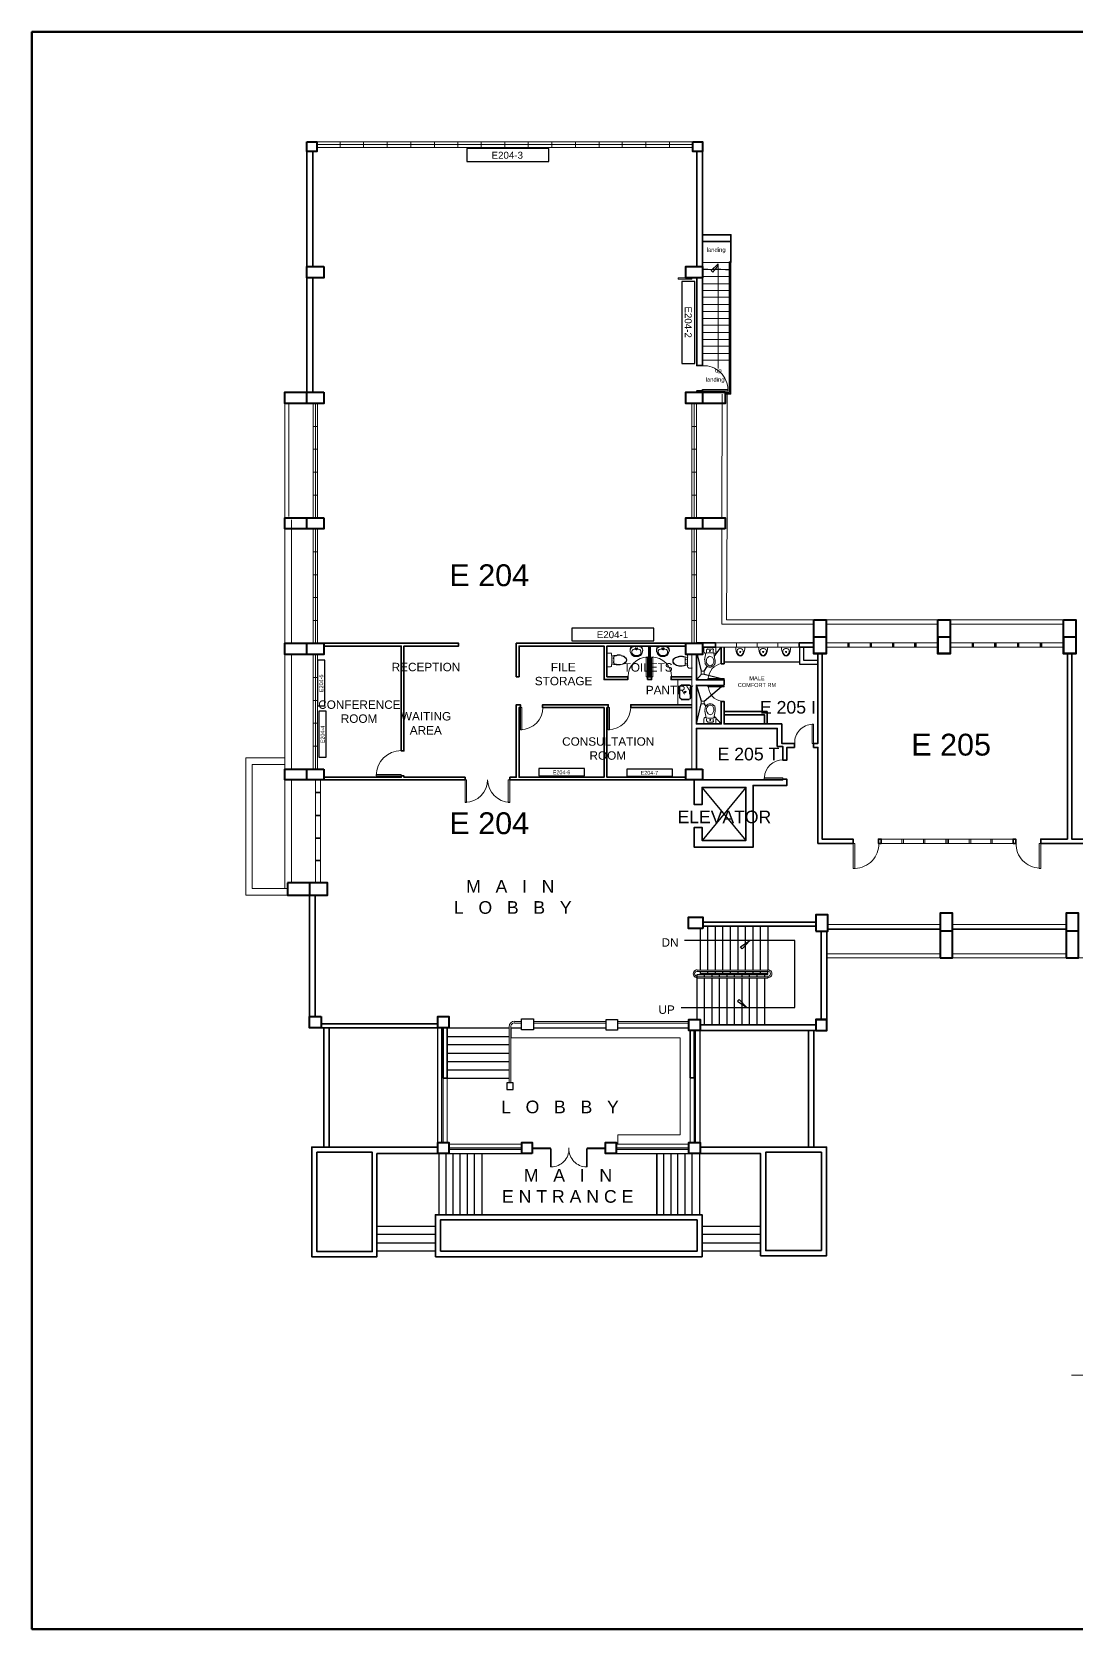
# Model space of a CAD drawing. Header units: inches. Extents: x 0 to 68.7, y 1.4 to 47.2.
# Drawn here: x 0 to 29.93, y 1.39 to 47.18 of the extents above; entities that cross this region are included whole.
import ezdxf

# ---------------------------------------------------------------- set-up
doc = ezdxf.new("R2010")
doc.units = ezdxf.units.IN
doc.header["$MEASUREMENT"] = 0
for name, color, linetype in [('PDF_0', 7, 'Continuous'), ('PDF_boundaries', 5, 'Continuous'), ('PDF_canopy', 6, 'Continuous'), ('PDF_column', 7, 'Continuous'), ('PDF_furniture', 1, 'Continuous'), ('PDF_furnitures', 1, 'Continuous'), ('PDF_PEN01', 1, 'Continuous'), ('PDF_PEN08', 6, 'Continuous'), ('PDF_text', 7, 'Continuous'), ('PDF_walls', 3, 'Continuous')]:
    doc.layers.add(name, color=color, linetype=linetype)
for name, color, linetype, true_color in [('PDF_dim', 7, 'Continuous', 0x767676), ('PDF_doors', 7, 'Continuous', 0xdda500), ('PDF_doorwin swing', 7, 'Continuous', 0x95954a), ('PDF_hatch', 9, 'Continuous', 0x808080), ('PDF_HATCH1', 7, 'Continuous', 0x545454), ('PDF_window', 7, 'Continuous', 0xdda500), ('PDF_WINDOW&DOOR', 7, 'Continuous', 0xdda500)]:
    doc.layers.add(name, color=color, linetype=linetype, true_color=true_color)
doc.styles.add('PDF ArialMT', font='arial.ttf')
doc.styles.get("Standard").update_dxf_attribs({"font": 'arial.ttf'})

msp = doc.modelspace()

# ---------------------------------------------------------------- linework, layer by layer
for p, q in [((14.816, 43.838), (12.463, 43.838)), ((12.463, 43.838), (12.463, 43.468)), ((14.816, 43.468), (14.816, 43.838)), ((12.463, 43.468), (14.816, 43.468)), ((19.005, 40.025), (18.634, 40.025)), ((18.634, 40.025), (18.634, 37.672)), ((19.005, 37.672), (19.005, 40.025)), ((18.634, 37.672), (19.005, 37.672)), ((17.831, 30.092), (15.479, 30.092)), ((15.479, 30.092), (15.479, 29.721)), ((17.831, 29.721), (17.831, 30.092)), ((15.479, 29.721), (17.831, 29.721)), ((8.187, 29.17), (8.187, 27.859)), ((8.393, 29.17), (8.187, 29.17)), ((8.393, 27.859), (8.393, 29.17)), ((8.187, 27.859), (8.393, 27.859)), ((8.225, 27.703), (8.225, 26.391)), ((8.432, 27.703), (8.225, 27.703)), ((8.432, 26.391), (8.432, 27.703)), ((8.225, 26.391), (8.432, 26.391)), ((15.844, 26.059), (14.532, 26.059)), ((14.532, 26.059), (14.532, 25.853)), ((14.532, 25.853), (15.844, 25.853)), ((15.844, 25.853), (15.844, 26.059)), ((18.364, 26.047), (17.052, 26.047)), ((17.052, 26.047), (17.052, 25.84)), ((17.052, 25.84), (18.364, 25.84)), ((18.364, 25.84), (18.364, 26.047))]:
    msp.add_line(p, q)
at = {"layer": 'PDF_0', "lineweight": 25}
for points in [[(19.067, 29.329), (19.184, 28.85)], [(19.556, 29.271), (19.762, 29.545)], [(22.004, 29.545), (22.004, 29.055), (22.533, 29.055)], [(22.122, 29.545), (22.122, 29.173), (22.533, 29.173)], [(19.272, 28.85), (19.36, 28.987)], [(19.84, 29.124), (22.004, 29.124)], [(19.194, 28.771), (19.047, 28.605)], [(19.194, 27.998), (19.047, 28.458)], [(19.272, 28.771), (19.772, 28.644)], [(19.272, 27.998), (19.772, 28.419)], [(19.047, 27.342), (19.184, 27.919)], [(19.272, 27.919), (19.321, 27.841)], [(19.556, 27.567), (19.762, 27.342)], [(20.467, 25.52), (19.213, 24.002)], [(19.213, 25.51), (20.467, 24.002)], [(19.37, 21.544), (19.37, 20.281)], [(19.586, 21.544), (19.586, 20.281)], [(19.801, 21.544), (19.801, 20.281)], [(20.016, 21.544), (20.016, 20.281)], [(20.232, 21.544), (20.232, 20.281)], [(20.447, 21.544), (20.447, 20.281)], [(20.663, 21.544), (20.663, 20.281)], [(20.878, 21.544), (20.878, 20.281)], [(21.094, 21.544), (21.094, 20.281)], [(18.616, 19.213), (20.496, 19.213), (20.271, 19.439), (20.222, 19.39), (20.496, 19.213), (21.867, 19.213), (21.867, 21.133), (20.584, 21.133), (18.704, 21.133)], [(19.155, 21.466), (19.155, 20.281)], [(19.067, 18.871), (19.067, 20.095), (19.067, 20.154), (21.094, 20.154), (21.094, 20.242)], [(19.155, 20.242), (19.155, 20.154)], [(19.155, 20.193), (21.094, 20.193)], [(19.282, 20.095), (19.282, 20.154)], [(19.37, 20.242), (19.37, 20.193)], [(19.497, 20.095), (19.497, 20.154)], [(19.586, 20.242), (19.586, 20.193)], [(19.713, 20.095), (19.713, 20.154)], [(19.801, 20.242), (19.801, 20.193)], [(19.928, 20.095), (19.928, 20.154)], [(20.016, 20.242), (20.016, 20.193)], [(20.144, 20.095), (20.144, 20.154)], [(20.232, 20.242), (20.232, 20.193)], [(20.359, 20.095), (20.359, 20.154)], [(20.447, 20.242), (20.447, 20.193)], [(20.575, 20.095), (20.575, 20.154)], [(20.663, 20.242), (20.663, 20.193)], [(20.79, 20.095), (20.79, 20.154)], [(20.878, 20.242), (20.878, 20.193)], [(21.006, 20.095), (21.006, 20.154)], [(19.282, 18.714), (19.282, 20.056)], [(19.497, 18.714), (19.497, 20.056)], [(19.713, 18.714), (19.713, 20.056)], [(19.928, 18.714), (19.928, 20.056)], [(20.144, 18.714), (20.144, 20.056)], [(20.359, 18.714), (20.359, 20.056)], [(20.575, 18.714), (20.575, 20.056)], [(20.79, 18.714), (20.79, 20.056)], [(21.006, 18.714), (21.006, 20.056)], [(11.634, 15.345), (11.634, 18.626)], [(11.751, 15.345), (11.751, 18.626)], [(11.908, 18.381), (13.681, 18.381)], [(11.947, 18.626), (13.681, 18.626)], [(13.73, 18.626), (14.033, 18.626)], [(14.376, 18.626), (16.462, 18.626)], [(16.785, 18.626), (18.832, 18.626)], [(19.027, 15.345), (19.027, 18.548)], [(19.155, 15.345), (19.155, 18.548)], [(11.908, 18.146), (13.681, 18.146)], [(11.908, 17.901), (13.681, 17.901)], [(11.908, 17.666), (13.681, 17.666)], [(11.908, 17.421), (13.681, 17.421)], [(11.908, 17.186), (13.681, 17.186)], [(11.957, 15.149), (14.043, 15.149)], [(16.746, 15.149), (18.832, 15.149)], [(11.673, 13.269), (11.673, 15.022)], [(11.879, 13.269), (11.879, 15.022)], [(11.957, 15.022), (14.043, 15.022)], [(12.075, 13.269), (12.075, 15.022)], [(12.28, 13.269), (12.28, 15.022)], [(12.486, 13.269), (12.486, 15.022)], [(12.691, 13.269), (12.691, 15.022)], [(12.897, 15.022), (12.897, 13.269)], [(16.746, 15.022), (18.832, 15.022)], [(18.117, 13.269), (18.117, 15.022)], [(18.322, 13.269), (18.322, 15.022)], [(18.518, 13.269), (18.518, 15.022)], [(18.724, 13.269), (18.724, 15.022)], [(18.929, 13.269), (18.929, 15.022)], [(19.135, 15.022), (19.135, 13.269)], [(11.565, 12.936), (9.891, 12.936)], [(20.888, 12.936), (19.213, 12.936)], [(11.565, 12.701), (9.891, 12.701)], [(11.565, 12.456), (9.891, 12.456)], [(20.888, 12.701), (19.213, 12.701)], [(20.888, 12.456), (19.213, 12.456)], [(11.565, 12.221), (9.891, 12.221)], [(20.888, 12.221), (19.213, 12.221)]]:
    msp.add_lwpolyline(points, dxfattribs=at)
for points in [[(20.584, 21.133), (20.359, 20.898), (20.31, 20.947)], [(14.376, 18.567), (14.033, 18.567), (14.033, 18.89), (14.376, 18.89)], [(16.785, 18.871), (16.785, 18.557), (16.462, 18.557), (16.462, 18.871)], [(13.612, 16.863), (13.798, 16.863), (13.798, 17.049), (13.612, 17.049)], [(17.911, 15.022), (17.911, 13.269)]]:
    msp.add_lwpolyline(points, close=True, dxfattribs=at)
at = {"layer": 'PDF_0', "lineweight": 0}
for points in [[(11.879, 13.269), (11.879, 13.269)], [(12.075, 13.269), (12.075, 13.269)], [(12.28, 13.269), (12.28, 13.269)], [(12.486, 13.269), (12.486, 13.269)], [(12.691, 13.269), (12.691, 13.269)]]:
    msp.add_lwpolyline(points, dxfattribs=at)
at = {"layer": 'PDF_boundaries', "lineweight": 25}
msp.add_lwpolyline([(20.036, 37.771), (20.036, 40.572)], dxfattribs=at)
at = {"layer": 'PDF_canopy', "lineweight": 13}
msp.add_lwpolyline([(7.766, 22.435), (7.433, 22.435)], dxfattribs=at)
at = {"layer": 'PDF_column', "lineweight": 40}
for points in [[(7.883, 44.028), (8.167, 44.028), (8.167, 43.754), (7.883, 43.754)], [(18.949, 44.028), (19.223, 44.028), (19.223, 43.754), (18.949, 43.754)], [(8.363, 40.454), (8.363, 40.131), (7.883, 40.131), (7.883, 40.454)], [(19.223, 40.454), (19.223, 40.131), (18.743, 40.131), (18.743, 40.454)], [(19.223, 40.454), (19.223, 40.131), (18.743, 40.131), (18.743, 40.454)], [(8.363, 36.85), (8.363, 36.527), (7.247, 36.527), (7.247, 36.85)], [(8.363, 36.85), (8.363, 36.527), (7.883, 36.527), (7.883, 36.85)], [(19.223, 36.85), (19.223, 36.527), (18.743, 36.527), (18.743, 36.85)], [(19.87, 36.85), (19.87, 36.527), (18.743, 36.527), (18.743, 36.85)], [(19.87, 36.85), (19.87, 36.527), (18.743, 36.527), (18.743, 36.85)], [(19.223, 36.85), (19.223, 36.527), (18.743, 36.527), (18.743, 36.85)], [(8.363, 33.247), (8.363, 32.933), (7.247, 32.933), (7.247, 33.247)], [(8.363, 33.247), (8.363, 32.933), (7.883, 32.933), (7.883, 33.247)], [(19.223, 33.247), (19.223, 32.933), (18.743, 32.933), (18.743, 33.247)], [(19.87, 32.933), (18.743, 32.933), (18.743, 33.247), (19.87, 33.247)], [(22.416, 30.328), (22.768, 30.328), (22.768, 29.349), (22.416, 29.349)], [(25.971, 30.328), (26.323, 30.328), (26.323, 29.349), (25.971, 29.349)], [(29.574, 30.328), (29.927, 30.328), (29.927, 29.349), (29.574, 29.349)], [(22.416, 29.839), (22.768, 29.839), (22.768, 29.359), (22.416, 29.359)], [(25.971, 29.839), (26.323, 29.839), (26.323, 29.359), (25.971, 29.359)], [(29.574, 29.839), (29.927, 29.839), (29.927, 29.359), (29.574, 29.359)], [(8.363, 29.653), (8.363, 29.329), (7.247, 29.329), (7.247, 29.653)], [(8.363, 29.653), (8.363, 29.329), (7.883, 29.329), (7.883, 29.653)], [(19.223, 29.653), (19.223, 29.329), (18.743, 29.329), (18.743, 29.653)], [(8.363, 26.049), (8.363, 25.735), (7.247, 25.735), (7.247, 26.049)], [(8.363, 26.049), (8.363, 25.735), (7.883, 25.735), (7.883, 26.049)], [(19.223, 26.049), (19.223, 25.735), (18.743, 25.735), (18.743, 26.049)], [(7.325, 22.788), (7.325, 22.435), (8.471, 22.435), (8.471, 22.788)], [(7.952, 22.435), (8.471, 22.435), (8.471, 22.788), (7.952, 22.788)], [(19.233, 21.476), (18.822, 21.476), (18.822, 21.799), (19.233, 21.799)], [(22.474, 21.397), (22.817, 21.397), (22.817, 21.867), (22.474, 21.867)], [(26.039, 20.633), (26.392, 20.633), (26.392, 21.916), (26.039, 21.916)], [(29.653, 20.633), (30.005, 20.633), (30.005, 21.916), (29.653, 21.916)], [(8.295, 18.949), (8.295, 18.626), (7.952, 18.626), (7.952, 18.949)], [(11.634, 18.949), (11.947, 18.949), (11.947, 18.626), (11.634, 18.626)], [(11.634, 18.626), (11.634, 18.949), (11.947, 18.949), (11.947, 18.626)], [(18.832, 18.871), (19.155, 18.871), (19.155, 18.548), (18.832, 18.548)], [(22.474, 18.548), (22.788, 18.548), (22.788, 18.871), (22.474, 18.871)], [(11.634, 15.022), (11.634, 15.345), (11.947, 15.345), (11.947, 15.022)], [(14.337, 15.022), (14.043, 15.022), (14.043, 15.345), (14.337, 15.345)], [(16.746, 15.022), (16.442, 15.022), (16.442, 15.345), (16.746, 15.345)], [(18.832, 15.022), (18.832, 15.345), (19.155, 15.345), (19.155, 15.022)]]:
    msp.add_lwpolyline(points, close=True, dxfattribs=at)
for points in [[(22.416, 29.359), (22.416, 29.839)], [(25.971, 29.839), (26.323, 29.839), (26.323, 29.359), (25.971, 29.359), (25.971, 29.839), (25.971, 29.359)], [(29.574, 29.839), (29.927, 29.839), (29.927, 29.359), (29.574, 29.359), (29.574, 29.839), (29.574, 29.359)], [(26.392, 21.397), (26.039, 21.397)], [(30.005, 21.397), (29.653, 21.397)], [(8.275, 18.626), (7.952, 18.626), (7.952, 18.949), (8.275, 18.949)], [(18.832, 18.557), (18.832, 18.871), (19.155, 18.871), (19.155, 18.557)], [(22.474, 18.871), (22.788, 18.871)]]:
    msp.add_lwpolyline(points, dxfattribs=at)
at = {"layer": 'PDF_dim', "lineweight": 13}
for points in [[(7.247, 36.537), (7.247, 22.621)], [(7.364, 36.537), (7.364, 33.286)], [(7.443, 33.198), (7.443, 29.653)], [(6.316, 26.176), (7.247, 26.176)]]:
    msp.add_lwpolyline(points, dxfattribs=at)
at = {"layer": 'PDF_doors', "lineweight": 20}
for points in [[(17.647, 29.251), (17.607, 29.251), (17.607, 28.693), (17.647, 28.693)], [(17.764, 29.251), (17.803, 29.251), (17.803, 28.693), (17.764, 28.693)], [(19.38, 28.605), (19.84, 28.605), (19.84, 28.644), (19.38, 28.644)], [(19.38, 28.409), (19.84, 28.409), (19.84, 28.448), (19.38, 28.448)], [(14.004, 27.175), (14.043, 27.175), (14.043, 27.812), (14.004, 27.812)], [(16.52, 27.175), (16.56, 27.175), (16.56, 27.812), (16.52, 27.812)], [(22.367, 26.783), (22.406, 26.783), (22.406, 27.332), (22.367, 27.332)], [(9.871, 25.853), (9.871, 25.892), (10.586, 25.892), (10.586, 25.853)], [(12.417, 25.089), (12.456, 25.089), (12.456, 25.735), (12.417, 25.735)], [(13.7, 25.089), (13.651, 25.089), (13.651, 25.735), (13.7, 25.735)], [(20.986, 25.755), (21.525, 25.755), (21.525, 25.794), (20.986, 25.794)]]:
    msp.add_lwpolyline(points, close=True, dxfattribs=at)
msp.add_arc((21.532, 25.78), 0.537, 178.4048, 181.5952, dxfattribs=at)
at = {"layer": 'PDF_doorwin swing', "lineweight": 9}
for points in [[(20.193, 29.662), (20.193, 29.545)], [(20.79, 29.662), (20.79, 29.545)], [(21.387, 29.662), (21.387, 29.545)]]:
    msp.add_lwpolyline(points, dxfattribs=at)
msp.add_lwpolyline([(12.422, 25.099, 0.414213), (13.064, 25.74, 0.414213), (13.705, 25.099)], format="xyb", dxfattribs=at)
for centre, radius, start, end in [((17.652, 28.698), 0.563, 90, 180), ((17.769, 28.698), 0.563, 0, 90), ((19.835, 28.629), 0.446, 98.273, 177.4291), ((19.835, 28.433), 0.446, 182.5487, 261.8098), ((14.009, 27.816), 0.641, 270, 360), ((16.525, 27.816), 0.641, 270, 360), ((22.391, 26.808), 0.524, 92.1861, 182.1866), ((10.591, 25.858), 0.72, 90, 180), ((21.529, 25.78), 0.534, 89.2476, 177.3025), ((23.576, 23.899), 0.7, 271.6368, 1.6371), ((28.903, 23.899), 0.69, 178.2093, 268.352)]:
    msp.add_arc(centre, radius, start, end, dxfattribs=at)
at = {"layer": 'PDF_furniture', "lineweight": 9}
for points in [[(20.428, 29.545), (20.173, 29.545)], [(20.3, 29.506), (20.291, 29.506)], [(21.084, 29.545), (20.829, 29.545)], [(20.966, 29.506), (20.947, 29.506)], [(21.74, 29.545), (21.485, 29.545)], [(21.623, 29.506), (21.603, 29.506)], [(18.567, 28.409), (18.567, 28.086)], [(18.577, 28.409), (18.577, 28.086)], [(18.841, 28.458), (18.616, 28.458)], [(18.841, 28.448), (18.616, 28.448)], [(18.871, 28.086), (18.871, 28.409)], [(18.89, 28.086), (18.89, 28.409)], [(18.616, 28.056), (18.841, 28.056)], [(18.616, 28.037), (18.841, 28.037)], [(43.95, 8.667), (29.799, 8.667)]]:
    msp.add_lwpolyline(points, dxfattribs=at)
for centre, radius in [((20.306, 29.404), 0.0147), ((20.306, 29.404), 0.0147), ((20.962, 29.404), 0.0147), ((20.962, 29.404), 0.0147), ((21.618, 29.404), 0.0147), ((21.618, 29.404), 0.0147), ((18.729, 28.258), 0.0245), ((18.729, 28.258), 0.0147)]:
    msp.add_circle(centre, radius, dxfattribs=at)
for centre, radius, start, end in [((20.296, 29.424), 0.0832, 90, 196.2817), ((20.306, 29.424), 0.0832, 343.7183, 90), ((20.953, 29.424), 0.0832, 90, 196.2817), ((20.972, 29.424), 0.0832, 343.7183, 90), ((21.609, 29.424), 0.0832, 90, 196.2817), ((21.628, 29.424), 0.0832, 343.7183, 90), ((18.622, 28.415), 0.0441, 90, 180), ((18.622, 28.415), 0.0343, 89.9999, 180.0001), ((18.847, 28.415), 0.0441, 0, 90), ((18.847, 28.415), 0.0343, 359.9999, 90.0001), ((18.622, 28.092), 0.0441, 180, 270), ((18.622, 28.092), 0.0343, 179.9999, 270.0001), ((18.847, 28.092), 0.0343, 269.9999, 0.0001), ((18.847, 28.092), 0.0441, 270, 360)]:
    msp.add_arc(centre, radius, start, end, dxfattribs=at)
for points in [[(20.174, 29.55), (20.172, 29.455), (20.197, 29.366), (20.239, 29.318)], [(20.218, 29.4), (20.236, 29.339), (20.27, 29.301), (20.306, 29.301)], [(20.239, 29.318), (20.28, 29.27), (20.332, 29.27), (20.374, 29.318)], [(20.306, 29.301), (20.343, 29.301), (20.376, 29.339), (20.395, 29.4)], [(20.374, 29.318), (20.415, 29.366), (20.44, 29.455), (20.438, 29.55)], [(20.83, 29.55), (20.829, 29.455), (20.853, 29.366), (20.895, 29.318)], [(20.874, 29.4), (20.892, 29.339), (20.926, 29.301), (20.962, 29.301)], [(20.895, 29.318), (20.936, 29.27), (20.988, 29.27), (21.03, 29.318)], [(20.962, 29.301), (20.999, 29.301), (21.032, 29.339), (21.051, 29.4)], [(21.03, 29.318), (21.071, 29.366), (21.096, 29.455), (21.094, 29.55)], [(21.486, 29.55), (21.485, 29.455), (21.509, 29.366), (21.551, 29.318)], [(21.53, 29.4), (21.548, 29.339), (21.582, 29.301), (21.618, 29.301)], [(21.551, 29.318), (21.593, 29.27), (21.644, 29.27), (21.686, 29.318)], [(21.618, 29.301), (21.655, 29.301), (21.689, 29.339), (21.707, 29.4)], [(21.686, 29.318), (21.728, 29.366), (21.752, 29.455), (21.751, 29.55)]]:
    msp.add_open_spline(points, degree=3, dxfattribs=at)
at = {"layer": 'PDF_furnitures', "lineweight": 20}
for points in [[(16.481, 28.987), (16.481, 29.173), (16.481, 29.359)], [(16.491, 29.369), (16.589, 29.369)], [(17.47, 29.574), (17.323, 29.574), (17.167, 29.574)], [(17.284, 29.516), (17.284, 29.516)], [(17.284, 29.506), (17.304, 29.506)], [(17.343, 29.506), (17.363, 29.506)], [(18.068, 29.506), (18.048, 29.506)], [(18.126, 29.506), (18.097, 29.506)], [(18.126, 29.516), (18.126, 29.516)], [(18.91, 29.329), (18.822, 29.329)], [(18.92, 28.948), (18.92, 29.134), (18.92, 29.32)], [(19.262, 29.408), (19.262, 29.525)], [(19.272, 29.535), (19.595, 29.535)], [(19.272, 29.525), (19.272, 29.525)], [(19.282, 29.183), (19.321, 29.369)], [(19.341, 29.457), (19.341, 29.388)], [(19.497, 29.486), (19.37, 29.486)], [(19.37, 29.329), (19.37, 29.329)], [(19.488, 29.329), (19.488, 29.329)], [(19.527, 29.388), (19.527, 29.457)], [(19.546, 29.369), (19.576, 29.183)], [(19.595, 29.525), (19.595, 29.525)], [(19.605, 29.525), (19.605, 29.408)], [(16.491, 28.977), (16.589, 28.977)], [(16.618, 29.183), (16.618, 29.173)], [(16.677, 29.28), (16.677, 29.173), (16.677, 29.055)], [(18.724, 29.241), (18.724, 29.134), (18.724, 29.026)], [(18.783, 29.143), (18.783, 29.134)], [(18.91, 28.938), (18.822, 28.938)], [(18.518, 28.615), (18.518, 27.89)], [(19.262, 27.351), (19.262, 27.479)], [(19.331, 27.518), (19.292, 27.704)], [(19.341, 27.488), (19.341, 27.42)], [(19.38, 27.547), (19.38, 27.547)], [(19.497, 27.547), (19.497, 27.547)], [(19.527, 27.42), (19.527, 27.488)], [(19.586, 27.704), (19.546, 27.518)], [(19.605, 27.479), (19.605, 27.361)], [(19.605, 27.351), (19.272, 27.351)], [(19.38, 27.39), (19.497, 27.39)], [(16.795, 15.296), (16.795, 15.561), (18.587, 15.561), (18.587, 18.342), (13.739, 18.342), (13.739, 18.626)]]:
    msp.add_lwpolyline(points, dxfattribs=at)
for points in [[(17.026, 29.233, 0.163558), (16.892, 29.307, -0.163608)], [(17.309, 29.513, 0.000749), (17.304, 29.531, -0.000749)], [(17.32, 29.469, 0.314747), (17.337, 29.469, -0.314747)], [(18.084, 29.469, 0.314747), (18.101, 29.469, -0.314747)], [(18.107, 29.531, 0.000749), (18.102, 29.513, -0.000749)], [(17.05, 29.176, 0.190082), (17.03, 29.233, -0.190106)], [(17.03, 29.115, 0.190082), (17.05, 29.172, -0.190057)], [(18.392, 29.204, 0.190082), (18.372, 29.146, -0.190106)], [(18.372, 29.143, 0.190082), (18.392, 29.085, -0.190057)], [(18.52, 29.268, 0.163558), (18.386, 29.194, -0.163608)], [(18.645, 29.008, 0.080081), (18.734, 29.03, -0.08288)]]:
    msp.add_lwpolyline(points, format="xyb", close=True, dxfattribs=at)
for points in [[(17.325, 29.564, 0.098052), (17.214, 29.545, 0.315222), (17.147, 29.449, 0.054539), (17.15, 29.409, -0.173987), (17.18, 29.575)], [(17.207, 29.444, 0.177937), (17.198, 29.387, 0.240936), (17.25, 29.319)], [(17.25, 29.324, 0.146399), (17.328, 29.3, 0.146399), (17.407, 29.324)], [(17.319, 29.463, 0.011148), (17.313, 29.515, 0.001851), (17.289, 29.517)], [(17.331, 29.271, 0.371523), (17.506, 29.409, 0.173987), (17.477, 29.575)], [(17.509, 29.449, 0.315222), (17.444, 29.548, 0.098052), (17.332, 29.564)], [(17.368, 29.517, 0.001851), (17.343, 29.513, 0.011148), (17.338, 29.463)], [(17.407, 29.319, 0.240936), (17.459, 29.385, 0.177937), (17.45, 29.444)], [(17.905, 29.409, -0.173987), (17.931, 29.574), (18.087, 29.574), (18.234, 29.574)], [(18.085, 29.271, 0.371523), (18.261, 29.409, 0.054539), (18.264, 29.449, 0.315222), (18.196, 29.545, 0.098052), (18.089, 29.564, 0.098052), (17.976, 29.548, 0.315222), (17.911, 29.45, 0.054539), (17.914, 29.409, 0.371523), (18.09, 29.271)], [(17.915, 29.415, 0.360677), (18.088, 29.281, 0.360677), (18.259, 29.415)], [(18.014, 29.324, 0.146399), (18.093, 29.3, 0.146399), (18.171, 29.324)], [(18.073, 29.463, 0.011148), (18.068, 29.513, 0.001851), (18.043, 29.517)], [(18.132, 29.517, 0.001851), (18.108, 29.515, 0.011148), (18.101, 29.463)], [(18.171, 29.319, 0.240936), (18.223, 29.387, 0.177937), (18.214, 29.444)], [(16.622, 29.048, 0.022247), (16.629, 29.174, 0.022224), (16.622, 29.299)], [(17.026, 29.114, -0.163509), (16.892, 29.041, 0.163558), (17.026, 29.115, -0.163608), (16.892, 29.041, -0.073041), (16.772, 29.04)], [(16.774, 29.049, 0.072898), (16.89, 29.05, 0.163459), (17.019, 29.121)], [(18.639, 29.01, -0.072898), (18.52, 29.011, -0.163608), (18.386, 29.085, 0.163558), (18.52, 29.011, -0.163509), (18.386, 29.085)], [(18.8, 29.27, 0.022224), (18.793, 29.144, 0.022247), (18.8, 29.019)], [(19.296, 29.179, 0.049008), (19.293, 29.14, 0.081529), (19.303, 29.075)], [(19.361, 29.233, 0.089786), (19.34, 29.191, 0.081529), (19.332, 29.14, 0.081529), (19.34, 29.088)], [(19.375, 28.983, 0.118158), (19.435, 28.968, 0.118158), (19.494, 28.985, 0.104569), (19.543, 29.024)], [(19.512, 29.24, 0.104569), (19.476, 29.269, 0.118159), (19.435, 29.282, 0.118159), (19.392, 29.272)], [(19.392, 29.018, 0.118159), (19.435, 29.007, 0.118159), (19.476, 29.02, 0.104569), (19.512, 29.049)], [(19.539, 29.088, 0.081529), (19.547, 29.14, 0.081529), (19.54, 29.192, 0.089786), (19.517, 29.233)], [(19.576, 29.076, 0.081529), (19.586, 29.14, 0.049008), (19.583, 29.179)], [(19.303, 27.813, 0.081529), (19.293, 27.749, 0.049008), (19.296, 27.71)], [(19.34, 27.801, 0.081529), (19.332, 27.749, 0.081529), (19.34, 27.697)], [(19.552, 27.864, 0.104569), (19.504, 27.906, 0.118158), (19.444, 27.92, 0.118158), (19.385, 27.904, 0.104569), (19.336, 27.864)], [(19.522, 27.84, 0.104569), (19.487, 27.871, 0.118159), (19.444, 27.881, 0.118159), (19.403, 27.869, 0.104569), (19.367, 27.84)], [(19.367, 27.649, 0.104569), (19.403, 27.619, 0.118159), (19.444, 27.607, 0.118159), (19.487, 27.617, 0.104569), (19.522, 27.649)], [(19.518, 27.656, 0.089786), (19.539, 27.697, 0.081529), (19.547, 27.749, 0.081529), (19.54, 27.801, 0.089786), (19.518, 27.842)], [(19.583, 27.71, 0.049008), (19.586, 27.749, 0.081529), (19.576, 27.813)]]:
    msp.add_lwpolyline(points, format="xyb", dxfattribs=at)
at = {"layer": 'PDF_furnitures', "lineweight": 0}
for points in [[(19.429, 29.545), (19.429, 29.545)], [(19.439, 27.342), (19.439, 27.342)]]:
    msp.add_lwpolyline(points, dxfattribs=at)
at = {"layer": 'PDF_furnitures', "lineweight": 20}
for points in [[(16.658, 29.222), (16.677, 29.222), (16.677, 29.241), (16.658, 29.241)], [(16.658, 29.124), (16.677, 29.124), (16.677, 29.104), (16.658, 29.104)], [(18.753, 29.183), (18.724, 29.183), (18.724, 29.202), (18.753, 29.202)], [(18.753, 29.085), (18.724, 29.085), (18.724, 29.065), (18.753, 29.065)], [(19.184, 28.771), (19.272, 28.771), (19.272, 28.85), (19.184, 28.85)], [(19.184, 27.998), (19.272, 27.998), (19.272, 27.919), (19.184, 27.919)]]:
    msp.add_lwpolyline(points, close=True, dxfattribs=at)
for centre in [(19.435, 29.433), (19.435, 29.433), (19.444, 27.455), (19.444, 27.455)]:
    msp.add_circle(centre, 0.0147, dxfattribs=at)
for centre, radius, start, end in [((16.497, 29.365), 0.0147, 90.0008, 180.0017), ((16.595, 29.355), 0.0147, 9.2683, 90.7323), ((16.095, 29.257), 0.524, 4.6267, 10.6305), ((16.957, 28.082), 1.249, 99.8286, 105.5251), ((16.8, 29.022), 0.289, 94.5771, 112.8914), ((16.82, 28.865), 0.446, 80.1905, 99.2299), ((16.82, 28.905), 0.416, 79.828, 96.5382), ((16.82, 28.905), 0.406, 79.8445, 96.5272), ((16.849, 29.071), 0.24, 42.557, 79.7017), ((17.319, 29.442), 0.171, 190.8979, 272.4226), ((17.319, 29.452), 0.171, 192.5243, 271.8572), ((17.279, 29.393), 0.093, 97.3063, 145.4377), ((17.338, 28.942), 0.544, 92.3692, 97.1758), ((16.858, 29.432), 0.455, 4.2019, 12.8778), ((17.338, 29.452), 0.171, 268.1428, 347.4757), ((17.318, 28.942), 0.544, 82.8246, 87.5849), ((17.798, 29.432), 0.455, 167.1222, 175.7981), ((23.375, 28.046), 6.203, 166.1551, 166.3267), ((17.377, 29.393), 0.093, 34.5623, 82.6937), ((17.309, 29.442), 0.191, 350.0398, 2.5269), ((18.033, 29.403), 0.0832, 150.6451, 191.0028), ((18.033, 29.393), 0.093, 97.3063, 145.4377), ((18.053, 29.403), 0.093, 190.8428, 245.0284), ((18.092, 28.942), 0.544, 92.4151, 97.1754), ((17.622, 29.432), 0.455, 4.2019, 12.8778), ((12.045, 28.046), 6.203, 13.6733, 13.8449), ((18.552, 29.432), 0.455, 167.1222, 175.7981), ((18.082, 28.942), 0.544, 82.8242, 87.6308), ((18.141, 29.393), 0.093, 34.5623, 82.6937), ((18.024, 29.452), 0.25, 350.0899, 29.5696), ((19.317, 29.228), 0.524, 169.3695, 175.3733), ((18.827, 29.316), 0.0147, 89.2677, 170.7317), ((18.916, 29.326), 0.0147, 359.9983, 89.9992), ((19.307, 29.414), 0.0441, 180.0219, 277.7398), ((19.435, 28.435), 0.945, 82.304, 97.7397), ((19.376, 29.463), 0.0343, 90.0218, 180.0219), ((19.503, 29.463), 0.0343, 0.0218, 90.0219), ((19.572, 29.414), 0.0441, 262.304, 0.0218), ((16.497, 28.993), 0.0147, 180.0008, 270.0017), ((16.595, 29.003), 0.0147, 269.2653, 350.7287), ((16.095, 29.091), 0.524, 349.3666, 355.3708), ((16.957, 30.266), 1.249, 254.4776, 260.1687), ((16.8, 29.326), 0.289, 247.1059, 265.4201), ((16.8, 29.022), 0.279, 94.6377, 113.5889), ((16.8, 29.326), 0.279, 246.4137, 265.3651), ((16.82, 29.482), 0.446, 260.7674, 279.8067), ((16.849, 29.071), 0.23, 42.5954, 79.7292), ((16.967, 29.179), 0.0734, 357.76, 40.7937), ((16.967, 29.169), 0.0734, 319.2037, 2.237), ((16.967, 29.179), 0.0832, 357.7602, 40.8045), ((16.967, 29.169), 0.0832, 319.1872, 2.2372), ((18.455, 29.149), 0.0832, 139.1955, 182.2398), ((18.455, 29.14), 0.0832, 177.7628, 220.8128), ((18.455, 29.149), 0.0734, 139.2063, 182.24), ((18.455, 29.14), 0.0734, 177.763, 220.7963), ((18.563, 29.032), 0.24, 100.2983, 137.443), ((18.563, 29.032), 0.23, 100.2708, 137.4046), ((18.563, 29.247), 0.23, 222.5981, 259.7319), ((18.592, 28.865), 0.416, 83.4618, 100.172), ((18.592, 29.414), 0.416, 259.8308, 276.541), ((18.592, 28.865), 0.406, 83.4728, 100.1555), ((18.602, 28.836), 0.446, 80.7701, 99.8095), ((18.602, 29.443), 0.446, 260.1933, 279.2326), ((18.622, 28.993), 0.279, 66.4111, 85.3623), ((18.622, 28.993), 0.289, 67.1086, 85.4229), ((18.455, 28.043), 1.249, 74.4749, 80.1714), ((18.455, 30.236), 1.249, 279.8313, 285.5224), ((19.317, 29.061), 0.524, 184.6292, 190.6334), ((18.827, 28.963), 0.0147, 189.2713, 270.7347), ((18.916, 28.954), 0.0147, 269.9983, 359.9992), ((19.464, 29.14), 0.181, 198.6656, 219.1881), ((19.454, 29.12), 0.152, 219.1882, 243.0669), ((19.464, 29.14), 0.132, 198.6658, 219.1882), ((19.454, 29.169), 0.113, 116.9769, 140.8555), ((19.454, 29.12), 0.113, 219.1882, 243.0668), ((19.415, 29.14), 0.132, 320.8556, 341.3779), ((19.415, 29.14), 0.181, 320.8556, 341.3781), ((19.307, 27.485), 0.0441, 82.2894, 180.0073), ((19.474, 27.759), 0.181, 140.8411, 161.3635), ((19.444, 28.454), 0.945, 262.2894, 277.7252), ((19.474, 27.759), 0.132, 140.841, 161.3634), ((19.474, 27.739), 0.132, 198.6512, 219.1736), ((19.415, 27.759), 0.181, 18.6511, 39.1735), ((19.572, 27.485), 0.0441, 0.0073, 97.7252), ((19.386, 27.426), 0.0343, 180.0072, 270.0074), ((19.503, 27.426), 0.0343, 270.0072, 0.0074)]:
    msp.add_arc(centre, radius, start, end, dxfattribs=at)
at = {"layer": 'PDF_hatch', "lineweight": 9}
for points in [[(19.674, 37.536), (19.674, 40.532), (19.468, 40.346), (19.517, 40.297), (19.674, 40.483)], [(18.92, 29.329), (18.92, 26.049)]]:
    msp.add_lwpolyline(points, dxfattribs=at)
msp.add_lwpolyline([(19.223, 36.929), (19.948, 36.929), (19.948, 36.889), (19.223, 36.889)], close=True, dxfattribs=at)
msp.add_arc((19.258, 36.924), 0.69, 359.1704, 92.4447, dxfattribs=at)
at = {"layer": 'PDF_HATCH1', "lineweight": 25}
for points in [[(19.38, 40.366), (19.223, 40.366), (19.223, 40.572)], [(19.752, 40.366), (19.507, 40.366)], [(19.879, 40.366), (20.036, 40.366), (20.036, 40.572)]]:
    msp.add_lwpolyline(points, dxfattribs=at)
at = {"layer": 'PDF_PEN01', "lineweight": 18}
for points in [[(19.87, 36.821), (20.016, 36.821), (20.016, 37.771), (20.016, 40.572)], [(19.87, 36.85), (19.987, 36.85), (19.987, 37.771), (19.987, 40.572)]]:
    msp.add_lwpolyline(points, dxfattribs=at)
msp.add_arc((20.002, 40.576), 0.0147, 359.9969, 180.0031, dxfattribs=at)
at = {"layer": 'PDF_PEN08', "lineweight": 80}
msp.add_lwpolyline([(68.687, 1.391), (0, 1.391), (0, 47.182), (68.687, 47.182)], close=True, dxfattribs=at)
at = {"layer": 'PDF_text', "lineweight": 25}
msp.add_lwpolyline([(16.746, 15.022), (16.746, 15.149)], dxfattribs=at)
at = {"layer": 'PDF_walls', "lineweight": 35}
for points in [[(7.883, 36.85), (7.883, 43.754)], [(8.05, 40.454), (8.05, 43.754)], [(19.223, 43.754), (19.223, 37.614), (19.057, 37.614), (19.057, 40.131)], [(19.057, 40.454), (19.057, 43.754)], [(19.223, 40.572), (19.223, 41.365), (20.036, 41.365), (20.036, 40.572)], [(19.223, 41.169), (20.036, 41.169)], [(8.05, 36.85), (8.05, 40.131)], [(19.057, 36.85), (19.057, 36.889), (19.223, 36.889)], [(19.223, 36.85), (19.223, 36.929)], [(8.363, 29.653), (12.231, 29.653), (12.231, 29.574), (10.664, 29.574), (10.664, 26.568), (10.586, 26.568), (10.586, 29.574), (8.363, 29.574)], [(18.743, 29.574), (16.481, 29.574), (16.481, 28.693), (17.079, 28.693), (17.079, 28.615), (16.403, 28.615), (16.403, 29.574), (13.965, 29.574), (13.965, 28.693), (13.886, 28.693), (13.886, 29.653), (18.743, 29.653)], [(17.686, 28.693), (17.686, 29.574)], [(17.725, 28.693), (17.725, 29.574)], [(19.047, 29.662), (19.595, 29.662), (19.595, 29.545), (19.233, 29.545)], [(19.047, 29.329), (19.047, 28.605), (19.84, 28.605), (19.84, 28.458)], [(19.762, 29.545), (19.762, 29.065), (19.84, 29.065), (19.84, 29.545)], [(22.416, 29.662), (21.995, 29.662), (21.995, 29.545), (22.416, 29.545)], [(22.533, 29.359), (22.533, 26.783), (22.406, 26.783), (22.406, 26.666), (22.533, 26.666), (22.533, 23.914), (23.542, 23.914), (23.542, 24.041), (22.651, 24.041), (22.651, 29.359)], [(29.809, 29.359), (29.809, 24.041), (30.573, 24.041), (30.573, 23.914), (28.918, 23.914), (28.918, 24.041), (29.682, 24.041), (29.682, 29.359)], [(18.92, 28.615), (18.322, 28.615), (18.322, 28.693), (18.92, 28.693)], [(19.047, 28.458), (19.047, 27.342), (19.762, 27.342), (19.762, 27.988), (19.84, 27.988), (19.84, 27.342), (21.495, 27.342), (21.495, 26.783), (21.858, 26.783), (21.858, 26.666), (21.642, 26.666), (21.642, 26.303), (21.525, 26.303), (21.525, 26.695), (21.368, 26.695), (21.368, 27.214), (19.047, 27.214), (19.047, 26.049)], [(19.84, 28.448), (19.047, 28.448)], [(18.743, 25.735), (13.7, 25.735), (13.7, 25.814), (13.886, 25.814), (13.886, 27.89), (14.004, 27.89), (14.004, 27.812), (13.965, 27.812), (13.965, 25.814), (16.403, 25.814), (16.403, 27.812), (14.64, 27.812), (14.64, 27.89), (16.52, 27.89), (16.52, 27.812), (16.481, 27.812), (16.481, 25.814), (18.743, 25.814)], [(18.92, 27.89), (17.167, 27.89), (17.167, 27.812), (18.92, 27.812)], [(19.84, 27.694), (21.074, 27.694), (21.074, 27.342)], [(19.84, 27.606), (20.996, 27.606), (20.996, 27.342)], [(8.363, 25.735), (12.417, 25.735), (12.417, 25.814), (10.664, 25.814), (10.664, 25.853), (10.586, 25.853), (10.586, 25.814), (8.363, 25.814)], [(19.213, 25.735), (21.525, 25.735), (21.525, 25.755), (21.642, 25.755), (21.642, 25.579), (20.673, 25.579), (20.673, 23.806), (18.988, 23.806), (18.988, 24.374), (19.213, 24.374), (19.213, 24.002), (20.467, 24.002), (20.467, 25.52), (19.213, 25.52), (19.213, 25.03), (18.988, 25.03), (18.988, 25.735)], [(8.275, 25.373), (8.128, 25.373)], [(8.275, 24.717), (8.128, 24.717)], [(8.275, 24.071), (8.128, 24.071)], [(8.275, 23.424), (8.128, 23.424)], [(7.952, 22.435), (7.952, 18.949)], [(8.118, 22.435), (8.118, 18.949)], [(19.233, 21.662), (22.474, 21.662)], [(19.233, 21.544), (22.474, 21.544)], [(22.621, 21.397), (22.621, 18.871)], [(22.788, 21.397), (22.788, 18.871)], [(8.295, 18.743), (11.634, 18.743)], [(8.295, 18.626), (11.634, 18.626)], [(8.363, 18.626), (8.363, 15.208)], [(8.52, 18.626), (8.52, 15.208)], [(11.908, 18.626), (11.908, 17.186), (11.791, 17.186), (11.791, 18.626)], [(18.988, 18.548), (18.988, 17.196), (18.871, 17.196), (18.871, 18.548)], [(19.155, 18.714), (22.474, 18.714)], [(19.155, 18.548), (22.474, 18.548)], [(19.155, 15.022), (20.888, 15.022), (20.888, 12.094), (22.778, 12.094), (22.778, 15.208), (22.416, 15.208), (22.416, 18.548)], [(22.259, 15.208), (22.259, 18.548)], [(11.634, 15.208), (8.02, 15.208), (8.02, 12.065), (9.891, 12.065), (9.891, 15.022), (11.634, 15.022)], [(19.155, 15.208), (22.758, 15.208)], [(8.02, 12.065), (8.02, 15.022)], [(9.891, 13.269), (9.891, 12.221)], [(11.565, 13.269), (11.673, 13.269), (12.897, 13.269)], [(20.888, 13.269), (20.888, 12.221)]]:
    msp.add_lwpolyline(points, dxfattribs=at)
for points in [[(17.647, 28.615), (17.647, 28.693), (17.764, 28.693), (17.764, 28.615)], [(24.345, 23.914), (24.267, 23.914), (24.267, 24.041), (24.345, 24.041)], [(28.203, 23.914), (28.125, 23.914), (28.125, 24.041), (28.203, 24.041)], [(8.167, 15.061), (9.754, 15.061), (9.754, 12.212), (8.167, 12.212)], [(22.631, 12.241), (22.631, 15.061), (21.035, 15.061), (21.035, 12.241)], [(11.565, 12.065), (11.565, 13.269), (19.213, 13.269), (19.213, 12.065)], [(11.712, 12.221), (11.712, 13.122), (19.067, 13.122), (19.067, 12.221)]]:
    msp.add_lwpolyline(points, close=True, dxfattribs=at)
at = {"layer": 'PDF_window', "lineweight": 20}
for points in [[(19.223, 40.572), (20.036, 40.572)], [(19.223, 40.366), (19.987, 40.366)], [(20.016, 40.366), (20.036, 40.366)], [(19.223, 40.17), (19.987, 40.17)], [(19.223, 39.964), (19.987, 39.964)], [(20.016, 40.17), (20.036, 40.17)], [(20.016, 39.964), (20.036, 39.964)], [(19.223, 39.769), (19.987, 39.769)], [(19.223, 39.573), (19.987, 39.573)], [(20.016, 39.769), (20.036, 39.769)], [(20.016, 39.573), (20.036, 39.573)], [(19.223, 39.367), (19.987, 39.367)], [(19.223, 39.171), (19.987, 39.171)], [(19.223, 38.966), (19.987, 38.966)], [(20.016, 39.367), (20.036, 39.367)], [(20.016, 39.171), (20.036, 39.171)], [(20.016, 38.966), (20.036, 38.966)], [(19.223, 38.77), (19.987, 38.77)], [(19.223, 38.564), (19.987, 38.564)], [(20.016, 38.77), (20.036, 38.77)], [(20.016, 38.564), (20.036, 38.564)], [(19.223, 38.368), (19.987, 38.368)], [(19.223, 38.172), (19.987, 38.172)], [(20.016, 38.368), (20.036, 38.368)], [(20.016, 38.172), (20.036, 38.172)], [(19.223, 37.967), (19.987, 37.967)], [(19.223, 37.771), (19.987, 37.771)], [(20.016, 37.771), (20.036, 37.771), (20.036, 36.801), (19.87, 36.801)], [(20.016, 37.967), (20.036, 37.967)], [(19.791, 36.801), (19.781, 33.247)], [(19.928, 36.801), (19.928, 33.403), (19.909, 30.328), (25.971, 30.328)], [(19.781, 32.933), (19.781, 30.201), (22.416, 30.201)], [(26.333, 30.328), (29.574, 30.328)], [(22.768, 30.201), (25.971, 30.201)], [(26.333, 30.201), (29.574, 30.201)], [(7.443, 29.329), (7.443, 26.049)], [(19.595, 29.662), (21.995, 29.662)], [(19.595, 29.545), (21.995, 29.545)], [(22.768, 29.545), (25.971, 29.545), (25.971, 29.662), (22.768, 29.662)], [(22.788, 29.662), (22.788, 29.545)], [(23.385, 29.662), (23.385, 29.545)], [(23.405, 29.662), (23.405, 29.545)], [(23.424, 29.662), (23.424, 29.545)], [(24.032, 29.662), (24.032, 29.545)], [(24.051, 29.662), (24.051, 29.545)], [(24.071, 29.662), (24.071, 29.545)], [(24.668, 29.662), (24.668, 29.545)], [(24.688, 29.662), (24.688, 29.545)], [(24.707, 29.662), (24.707, 29.545)], [(25.305, 29.662), (25.305, 29.545)], [(25.324, 29.662), (25.324, 29.545)], [(25.344, 29.662), (25.344, 29.545)], [(25.951, 29.662), (25.951, 29.545)], [(26.323, 29.662), (29.574, 29.662)], [(26.323, 29.545), (29.574, 29.545)], [(26.343, 29.662), (26.343, 29.545)], [(26.95, 29.662), (26.95, 29.545)], [(26.969, 29.662), (26.969, 29.545)], [(26.989, 29.662), (26.989, 29.545)], [(27.596, 29.662), (27.596, 29.545)], [(27.625, 29.662), (27.625, 29.545)], [(27.645, 29.662), (27.645, 29.545)], [(28.252, 29.662), (28.252, 29.545)], [(28.272, 29.662), (28.272, 29.545)], [(28.291, 29.662), (28.291, 29.545)], [(28.899, 29.662), (28.899, 29.545)], [(28.928, 29.662), (28.928, 29.545)], [(28.948, 29.662), (28.948, 29.545)], [(29.555, 29.662), (29.555, 29.545)], [(29.927, 29.662), (29.927, 29.545)], [(7.433, 22.435), (6.13, 22.435), (6.13, 26.372), (7.247, 26.372)], [(7.325, 22.621), (6.316, 22.621), (6.316, 26.176)], [(7.443, 25.735), (7.443, 22.788)], [(8.128, 25.735), (8.128, 22.788)], [(8.275, 25.735), (8.275, 22.788)], [(21.642, 25.618), (21.642, 25.618)], [(24.345, 24.041), (28.125, 24.041)], [(24.345, 23.914), (26.196, 23.914), (26.274, 23.914)], [(24.942, 23.914), (24.942, 24.041)], [(24.981, 23.914), (24.981, 24.041)], [(25.559, 23.914), (25.559, 24.041)], [(25.598, 23.914), (25.598, 24.041)], [(26.196, 23.914), (26.196, 24.041)], [(26.235, 23.914), (26.235, 24.041)], [(28.125, 23.914), (26.274, 23.914), (26.274, 24.041)], [(26.871, 23.914), (26.871, 24.041)], [(26.911, 23.914), (26.911, 24.041)], [(27.488, 23.914), (27.488, 24.041)], [(27.528, 23.914), (27.528, 24.041)], [(22.817, 21.593), (26.029, 21.593)], [(26.382, 21.593), (29.643, 21.593)], [(22.817, 21.466), (26.029, 21.466)], [(22.817, 21.446), (26.029, 21.446)], [(26.382, 21.466), (29.643, 21.466)], [(26.382, 21.446), (29.643, 21.446)], [(26.029, 20.751), (22.788, 20.751)], [(58.414, 20.633), (22.788, 20.633)], [(29.643, 20.751), (26.382, 20.751)], [(19.067, 20.242), (21.094, 20.242), (21.094, 20.281), (19.067, 20.281)], [(19.067, 20.056), (21.094, 20.056), (21.094, 20.095), (19.067, 20.095)], [(14.033, 18.812), (13.837, 18.812)], [(16.462, 18.812), (14.376, 18.812)], [(18.832, 18.812), (16.785, 18.812)], [(13.681, 18.655), (13.681, 17.049)], [(13.73, 18.655), (13.73, 17.049)], [(14.033, 18.763), (13.837, 18.763)], [(16.462, 18.763), (14.376, 18.763)], [(18.832, 18.763), (16.785, 18.763)], [(11.791, 15.345), (11.791, 17.186)], [(11.908, 15.345), (11.908, 17.186)], [(18.871, 15.345), (18.871, 17.196)], [(18.871, 17.02), (18.871, 16.618)], [(18.988, 15.345), (18.988, 17.196)], [(18.988, 17.02), (18.988, 16.618)], [(11.957, 15.296), (14.043, 15.296)], [(11.957, 15.189), (14.043, 15.189)], [(14.337, 15.159), (14.865, 15.159), (14.865, 15.189), (14.337, 15.189)], [(15.394, 15.189), (15.394, 15.159)], [(16.442, 15.189), (15.913, 15.189), (15.913, 15.159), (16.442, 15.159)], [(16.746, 15.296), (18.832, 15.296)], [(16.746, 15.189), (18.832, 15.189)]]:
    msp.add_lwpolyline(points, dxfattribs=at)
at = {"layer": 'PDF_window', "color": 8, "lineweight": 20, "true_color": 0x767676}
msp.add_lwpolyline([(18.528, 40.092), (18.92, 40.092), (18.92, 40.131), (18.528, 40.131)], close=True, dxfattribs=at)
at = {"layer": 'PDF_window', "lineweight": 20}
for points in [[(23.542, 23.199), (23.591, 23.199), (23.591, 23.914), (23.542, 23.914)], [(28.879, 23.199), (28.918, 23.199), (28.918, 23.914), (28.879, 23.914)], [(14.885, 15.159), (14.885, 14.64), (14.865, 14.64), (14.865, 15.159)], [(15.913, 15.159), (15.913, 14.64), (15.894, 14.64), (15.894, 15.159)]]:
    msp.add_lwpolyline(points, close=True, dxfattribs=at)
at = {"layer": 'PDF_window', "lineweight": 0}
for points in [[(24.962, 23.914), (24.962, 23.914)], [(25.579, 23.914), (25.579, 23.914)], [(26.891, 23.914), (26.891, 23.914)], [(27.508, 23.914), (27.508, 23.914)], [(18.988, 17.147), (18.988, 17.147)], [(11.908, 15.855), (11.908, 15.855)], [(14.865, 15.159), (14.865, 15.159)], [(15.394, 15.159), (15.394, 15.159)], [(15.913, 15.159), (15.913, 15.159)]]:
    msp.add_lwpolyline(points, dxfattribs=at)
at = {"layer": 'PDF_window', "lineweight": 20}
msp.add_lwpolyline([(14.892, 14.64, 0.414215), (15.394, 15.166, 0.415114), (15.897, 14.64)], format="xyb", dxfattribs=at)
for centre, radius, start, end in [((19.071, 20.178), 0.113, 89.9997, 270.0003), ((19.071, 20.178), 0.0734, 90.0004, 269.9996), ((21.099, 20.178), 0.113, 269.9997, 90.0003), ((21.099, 20.178), 0.0734, 270.0004, 89.9996), ((13.842, 18.66), 0.162, 90.0001, 179.9999), ((13.842, 18.66), 0.113, 89.9997, 180.0003)]:
    msp.add_arc(centre, radius, start, end, dxfattribs=at)
at = {"layer": 'PDF_WINDOW&DOOR', "lineweight": 20}
for points in [[(18.949, 44.028), (8.167, 44.028)], [(8.833, 44.028), (8.833, 43.872)], [(9.509, 44.028), (9.509, 43.872)], [(10.185, 44.028), (10.185, 43.872)], [(10.86, 44.028), (10.86, 43.872)], [(11.536, 44.028), (11.536, 43.872)], [(12.212, 44.028), (12.212, 43.872)], [(12.878, 44.028), (12.878, 43.872)], [(13.553, 44.028), (13.553, 43.872)], [(14.229, 44.028), (14.229, 43.872)], [(14.905, 44.028), (14.905, 43.872)], [(15.58, 44.028), (15.58, 43.872)], [(16.256, 44.028), (16.256, 43.872)], [(16.922, 44.028), (16.922, 43.872)], [(17.598, 44.028), (17.598, 43.872)], [(18.273, 44.028), (18.273, 43.872)], [(18.949, 43.95), (8.167, 43.95)], [(18.949, 43.872), (8.167, 43.872)], [(8.059, 36.527), (8.059, 33.247)], [(8.128, 33.247), (8.128, 36.527)], [(8.187, 33.247), (8.187, 36.527)], [(18.92, 36.527), (18.92, 33.247)], [(18.988, 33.247), (18.988, 36.527)], [(19.047, 33.247), (19.047, 36.527)], [(8.059, 35.871), (8.187, 35.871)], [(19.047, 35.871), (18.92, 35.871)], [(8.059, 35.215), (8.187, 35.215)], [(19.047, 35.215), (18.92, 35.215)], [(8.059, 34.559), (8.187, 34.559)], [(19.047, 34.559), (18.92, 34.559)], [(8.059, 33.903), (8.187, 33.903)], [(19.047, 33.903), (18.92, 33.903)], [(8.059, 32.933), (8.059, 29.653)], [(8.128, 29.653), (8.128, 32.933)], [(8.187, 32.933), (8.187, 29.653), (8.187, 30.015)], [(18.92, 32.933), (18.92, 29.653)], [(18.988, 32.933), (18.988, 29.653)], [(19.047, 32.933), (19.047, 29.653)], [(8.059, 32.277), (8.187, 32.277)], [(19.047, 32.277), (18.92, 32.277)], [(8.059, 31.621), (8.187, 31.621)], [(19.047, 31.621), (18.92, 31.621)], [(8.059, 30.965), (8.187, 30.965)], [(19.047, 30.965), (18.92, 30.965)], [(8.059, 30.309), (8.187, 30.309)], [(19.047, 30.309), (18.92, 30.309)], [(8.059, 29.329), (8.059, 26.049)], [(8.128, 29.329), (8.128, 26.049)], [(8.187, 29.329), (8.187, 26.049)], [(8.059, 28.673), (8.187, 28.673)], [(8.059, 28.017), (8.187, 28.017)], [(8.059, 27.361), (8.187, 27.361)], [(8.059, 26.705), (8.187, 26.705)]]:
    msp.add_lwpolyline(points, dxfattribs=at)
at = {"layer": 'PDF_WINDOW&DOOR', "lineweight": 0}
for points in [[(8.833, 44.028), (8.833, 44.028)], [(9.509, 44.028), (9.509, 44.028)], [(13.553, 44.028), (13.553, 44.028)], [(14.229, 44.028), (14.229, 44.028)], [(14.905, 44.028), (14.905, 44.028)], [(15.58, 44.028), (15.58, 44.028)], [(16.256, 44.028), (16.256, 44.028)], [(16.922, 44.028), (16.922, 44.028)], [(17.598, 44.028), (17.598, 44.028)], [(18.273, 44.028), (18.273, 44.028)], [(8.059, 35.871), (8.059, 35.871)], [(19.047, 35.871), (19.047, 35.871)], [(8.059, 35.215), (8.059, 35.215)], [(19.047, 35.215), (19.047, 35.215)], [(8.059, 34.559), (8.059, 34.559)], [(19.047, 34.559), (19.047, 34.559)], [(8.059, 33.903), (8.059, 33.903)], [(19.047, 33.903), (19.047, 33.903)], [(8.059, 32.277), (8.059, 32.277)], [(19.047, 32.277), (19.047, 32.277)], [(8.059, 31.621), (8.059, 31.621)], [(19.047, 31.621), (19.047, 31.621)], [(8.059, 30.965), (8.059, 30.965)], [(19.047, 30.965), (19.047, 30.965)], [(8.059, 30.309), (8.059, 30.309)], [(19.047, 30.309), (19.047, 30.309)], [(8.059, 28.673), (8.059, 28.673)], [(8.059, 28.017), (8.059, 28.017)], [(8.059, 27.361), (8.059, 27.361)], [(8.059, 26.705), (8.059, 26.705)]]:
    msp.add_lwpolyline(points, dxfattribs=at)

# ---------------------------------------------------------------- texts
at = {"attachment_point": 1}
for s, width, gutter_width, insert, char_height in [('E204-3', 0.2, 1, (13.176, 43.747), 0.2), ('E204-1', 0.2, 1, (16.192, 30.001), 0.2), ('E204-6', 0.11151, 0.558, (14.93, 26.009), 0.1115), ('E204-7', 0.11151, 0.558, (17.449, 25.996), 0.1115)]:
    msp.add_mtext_dynamic_manual_height_columns(s, width=width, gutter_width=gutter_width, heights=[0], dxfattribs=dict(at, insert=insert, char_height=char_height))
for s, width, gutter_width, insert, char_height, rotation in [('E204-2', 0.2, 1, (18.914, 39.312), 0.2, 270), ('E204-5', 0.11151, 0.558, (8.237, 28.256), 0.1115, 90), ('E204-4', 0.11151, 0.558, (8.276, 26.788), 0.1115, 90)]:
    msp.add_mtext_dynamic_manual_height_columns(s, width=width, gutter_width=gutter_width, heights=[0], dxfattribs=dict(at, insert=insert, char_height=char_height, rotation=rotation))
at = {"layer": 'PDF_text', "attachment_point": 4, "style": 'PDF ArialMT'}
for s, insert, char_height in [('landing', (19.342, 40.917), 0.1207), ('landing', (19.312, 37.196), 0.1207), ('E 204', (11.967, 31.6), 0.6258), ('RECEPTION', (10.312, 28.971), 0.2414), ('FILE', (14.876, 28.971), 0.2414), ('TOILETS', (16.962, 28.961), 0.2414), ('STORAGE', (14.416, 28.569), 0.2414), ('PANTRY', (17.598, 28.314), 0.2414), ('COMFORT RM', (20.233, 28.457), 0.1144), ('MALE', (20.566, 28.653), 0.1144), ('CONFERENCE', (8.207, 27.893), 0.2414), ('E 205 I', (20.869, 27.816), 0.3621), ('ROOM', (8.853, 27.492), 0.2414), ('WAITING', (10.577, 27.56), 0.2414), ('AREA', (10.831, 27.159), 0.2414), ('E 205', (25.208, 26.743), 0.6258), ('CONSULTATION', (15.199, 26.836), 0.24142), ('ROOM', (15.983, 26.434), 0.2414), ('E 205 T', (19.655, 26.475), 0.3621), ('E 204', (11.967, 24.49), 0.6258), ('ELEVATOR', (18.509, 24.673), 0.36), ('M   A   I   N', (12.447, 22.685), 0.36212), ('L   O   B   B   Y', (12.097, 22.077), 0.36212), ('DN', (18.049, 21.077), 0.2414), ('UP', (17.961, 19.148), 0.2414), ('L   O   B   B   Y', (13.449, 16.358), 0.36212), ('M   A   I   N', (14.102, 14.4), 0.36212), ('E N T R A N C E', (13.475, 13.792), 0.36212)]:
    msp.add_mtext(s, dxfattribs=dict(at, insert=insert, char_height=char_height))
at = {"layer": 'PDF_text', "insert": (19.772, 37.448), "char_height": 0.1207, "attachment_point": 4, "rotation": 180, "style": 'PDF ArialMT'}
msp.add_mtext('dn', dxfattribs=at)

doc.saveas('drawing.dxf')
